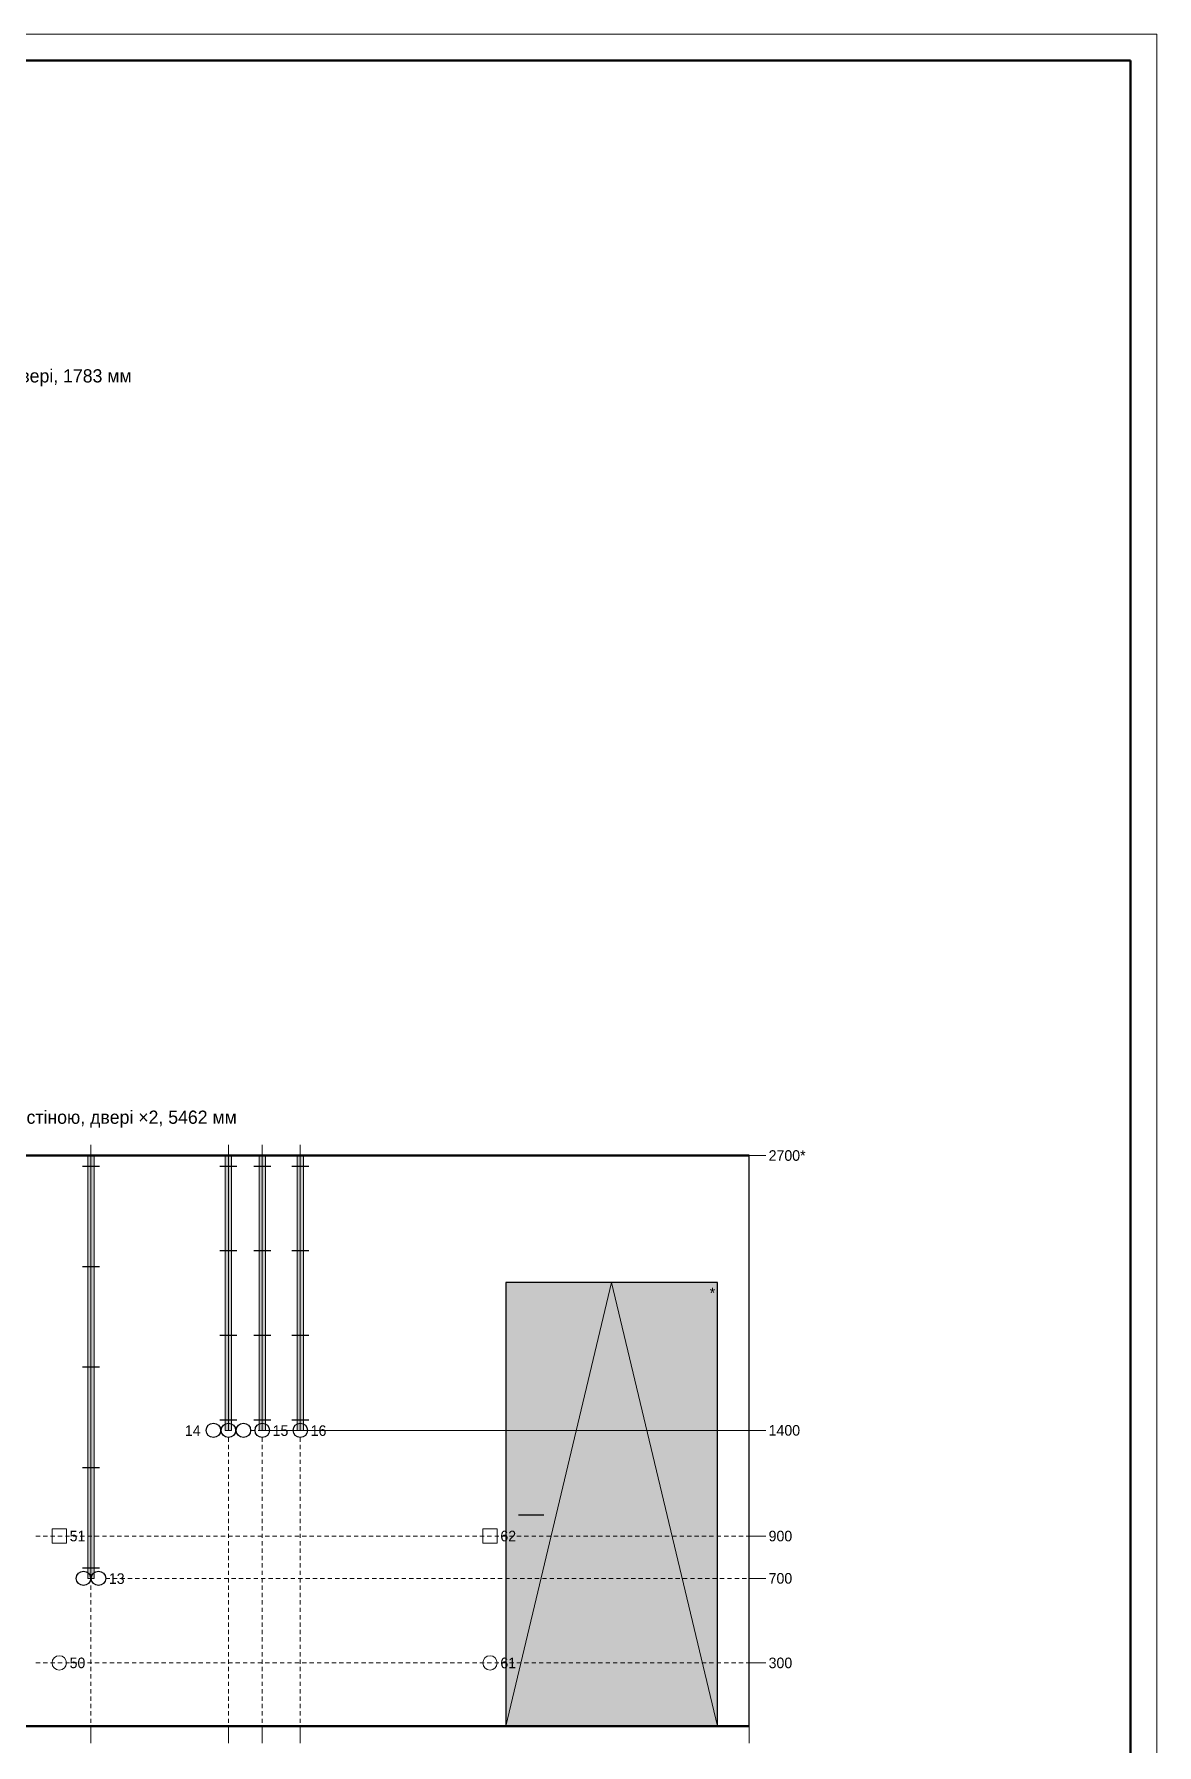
# Paper-space layout '08 Розгортки' of a CAD drawing. Header units: millimetres. Extents: x 0 to 841, y 0 to 594.
# Drawn here: x 628.7 to 841, y 270.4 to 594 of the extents above; entities that cross this region are included whole.
import ezdxf
from ezdxf.enums import TextEntityAlignment as Align

# ---------------------------------------------------------------- set-up
doc = ezdxf.new("R2010")
doc.units = ezdxf.units.MM
doc.layers.add('A-SHEET', color=7, linetype='Continuous')
doc.layers.add('E-ELEV', color=7, linetype='Continuous')
doc.styles.add('PLEX_LIGHT', font='IBMPlexSans-Light.ttf')

psp = doc.layouts.new('08 Розгортки')

# ---------------------------------------------------------------- hatches: boundary and pattern name
at = {"layer": 'E-ELEV', "true_color": 0xe4ded3}
h = psp.add_hatch(color=7, dxfattribs=at)
h.dxf.hatch_style = 1
h.paths.add_polyline_path([(638.8, 301.85), (640, 301.85), (640, 381.85), (638.8, 381.85)])
h = psp.add_hatch(color=7, dxfattribs=at)
h.dxf.hatch_style = 1
h.paths.add_polyline_path([(664.8, 329.85), (666, 329.85), (666, 381.85), (664.8, 381.85)])
at = {"layer": 'E-ELEV', "true_color": 0xcfe3f3}
h = psp.add_hatch(color=7, dxfattribs=at)
h.dxf.hatch_style = 1
h.paths.add_polyline_path([(671.2, 329.85), (672.4, 329.85), (672.4, 381.85), (671.2, 381.85)])
h = psp.add_hatch(color=7, dxfattribs=at)
h.dxf.hatch_style = 1
h.paths.add_polyline_path([(678.4, 329.85), (679.6, 329.85), (679.6, 381.85), (678.4, 381.85)])
at = {"layer": 'E-ELEV', "true_color": 0xffffff}
h = psp.add_hatch(color=7, dxfattribs=at)
h.dxf.hatch_style = 1
h.paths.add_polyline_path([(717.88, 273.85), (757.88, 273.85), (757.88, 357.85), (717.88, 357.85)])

# ---------------------------------------------------------------- linework, layer by layer
at = {"layer": 'A-SHEET', "lineweight": 18}
for p, q in [((841, 594), (0, 594)), ((841, 0), (841, 594))]:
    psp.add_line(p, q, dxfattribs=at)
at = {"layer": 'A-SHEET', "lineweight": 50}
for p, q in [((836, 589), (20, 589)), ((836, 5), (836, 589))]:
    psp.add_line(p, q, dxfattribs=at)
at = {"layer": 'E-ELEV', "lineweight": 15, "true_color": 0x4e79a7}
for p, q in [((639.4, 301.85), (639.4, 383.85)), ((665.4, 329.85), (665.4, 383.85))]:
    psp.add_line(p, q, dxfattribs=at)
at = {"layer": 'E-ELEV', "lineweight": 15, "true_color": 0x29251f}
for p, q in [((671.8, 329.85), (671.8, 383.85)), ((679, 329.85), (679, 383.85))]:
    psp.add_line(p, q, dxfattribs=at)
at = {"layer": 'E-ELEV', "lineweight": 50, "true_color": 0x29251f}
for p, q in [((545.4, 381.85), (763.88, 381.85)), ((545.4, 273.85), (763.88, 273.85))]:
    psp.add_line(p, q, dxfattribs=at)
at = {"layer": 'E-ELEV', "lineweight": 25, "true_color": 0x29251f, "transparency": 33554559}
for p, q in [((637.8, 379.85), (641, 379.85)), ((663.8, 379.85), (667, 379.85)), ((670.2, 379.85), (673.4, 379.85)), ((677.4, 379.85), (680.6, 379.85)), ((663.8, 363.85), (667, 363.85)), ((670.2, 363.85), (673.4, 363.85)), ((677.4, 363.85), (680.6, 363.85)), ((637.8, 360.85), (641, 360.85)), ((663.8, 347.85), (667, 347.85)), ((670.2, 347.85), (673.4, 347.85)), ((677.4, 347.85), (680.6, 347.85)), ((637.8, 341.85), (641, 341.85)), ((663.8, 331.85), (667, 331.85)), ((670.2, 331.85), (673.4, 331.85)), ((677.4, 331.85), (680.6, 331.85)), ((637.8, 322.85), (641, 322.85)), ((637.8, 303.85), (641, 303.85))]:
    psp.add_line(p, q, dxfattribs=at)
at = {"layer": 'E-ELEV', "lineweight": 25, "true_color": 0x29251f}
for p, q in [((763.88, 273.85), (763.88, 381.85)), ((720.28, 313.85), (725.08, 313.85))]:
    psp.add_line(p, q, dxfattribs=at)
at = {"layer": 'E-ELEV', "lineweight": 13, "true_color": 0x29251f}
for p, q in [((763.88, 381.85), (765.08, 381.85)), ((765.08, 381.85), (767.08, 381.85)), ((763.88, 329.85), (765.08, 329.85)), ((765.08, 329.85), (767.08, 329.85)), ((763.88, 309.85), (765.08, 309.85)), ((765.08, 309.85), (767.08, 309.85)), ((763.88, 301.85), (765.08, 301.85)), ((765.08, 301.85), (767.08, 301.85)), ((763.88, 285.85), (765.08, 285.85)), ((765.08, 285.85), (767.08, 285.85)), ((639.4, 273.85), (639.4, 272.65)), ((639.4, 272.65), (639.4, 270.65)), ((665.4, 273.85), (665.4, 272.65)), ((665.4, 272.65), (665.4, 270.65)), ((671.8, 273.85), (671.8, 272.65)), ((671.8, 272.65), (671.8, 270.65)), ((679, 273.85), (679, 272.65)), ((679, 272.65), (679, 270.65)), ((763.88, 273.85), (763.88, 272.65)), ((763.88, 272.65), (763.88, 270.65))]:
    psp.add_line(p, q, dxfattribs=at)
at = {"layer": 'E-ELEV', "lineweight": 13, "true_color": 0xd9d3c8}
for p in [(717.88, 273.85), (757.88, 273.85)]:
    psp.add_line(p, (737.88, 357.85), dxfattribs=at)
at = {"layer": 'E-ELEV', "lineweight": 13, "true_color": 0x9a9288}
for p, q in [((665.4, 328.49), (665.4, 327.69)), ((665.4, 327.09), (665.4, 326.29)), ((669.6, 329.85), (670.4, 329.85)), ((671, 329.85), (671.8, 329.85)), ((671.8, 328.49), (671.8, 327.69)), ((671.8, 327.09), (671.8, 326.29)), ((672.4, 329.85), (673.2, 329.85)), ((673.16, 329.85), (673.96, 329.85)), ((673.8, 329.85), (674.6, 329.85)), ((674.56, 329.85), (675.36, 329.85)), ((675.2, 329.85), (676, 329.85)), ((675.96, 329.85), (676.76, 329.85)), ((676.6, 329.85), (677.4, 329.85)), ((677.36, 329.85), (678.16, 329.85)), ((678, 329.85), (678.8, 329.85)), ((678.76, 329.85), (679.56, 329.85)), ((679, 328.49), (679, 327.69)), ((679, 327.09), (679, 326.29)), ((679.4, 329.85), (680.2, 329.85)), ((680.16, 329.85), (680.96, 329.85)), ((680.36, 329.85), (681.16, 329.85)), ((680.8, 329.85), (681.6, 329.85)), ((681.56, 329.85), (682.36, 329.85)), ((681.76, 329.85), (682.56, 329.85)), ((682.2, 329.85), (683, 329.85)), ((682.96, 329.85), (683.76, 329.85)), ((683.16, 329.85), (683.96, 329.85)), ((683.6, 329.85), (684.4, 329.85)), ((684.36, 329.85), (685.16, 329.85)), ((684.56, 329.85), (685.36, 329.85)), ((685, 329.85), (685.8, 329.85)), ((685.76, 329.85), (686.56, 329.85)), ((685.96, 329.85), (686.76, 329.85)), ((686.4, 329.85), (687.2, 329.85)), ((687.16, 329.85), (687.96, 329.85)), ((687.36, 329.85), (688.16, 329.85)), ((687.8, 329.85), (688.6, 329.85)), ((688.56, 329.85), (689.36, 329.85)), ((688.76, 329.85), (689.56, 329.85)), ((689.2, 329.85), (690, 329.85)), ((689.96, 329.85), (690.76, 329.85)), ((690.16, 329.85), (690.96, 329.85)), ((690.6, 329.85), (691.4, 329.85)), ((691.36, 329.85), (692.16, 329.85)), ((691.56, 329.85), (692.36, 329.85)), ((692, 329.85), (692.8, 329.85)), ((692.76, 329.85), (693.56, 329.85)), ((692.96, 329.85), (693.76, 329.85)), ((693.4, 329.85), (694.2, 329.85)), ((694.16, 329.85), (694.96, 329.85)), ((694.36, 329.85), (695.16, 329.85)), ((694.8, 329.85), (695.6, 329.85)), ((695.56, 329.85), (696.36, 329.85)), ((695.76, 329.85), (696.56, 329.85)), ((696.2, 329.85), (697, 329.85)), ((696.96, 329.85), (697.76, 329.85)), ((697.16, 329.85), (697.96, 329.85)), ((697.6, 329.85), (698.4, 329.85)), ((698.36, 329.85), (699.16, 329.85)), ((698.56, 329.85), (699.36, 329.85)), ((699, 329.85), (699.8, 329.85)), ((699.76, 329.85), (700.56, 329.85)), ((699.96, 329.85), (700.76, 329.85)), ((700.4, 329.85), (701.2, 329.85)), ((701.16, 329.85), (701.96, 329.85)), ((701.36, 329.85), (702.16, 329.85)), ((701.8, 329.85), (702.6, 329.85)), ((702.56, 329.85), (703.36, 329.85)), ((702.76, 329.85), (703.56, 329.85)), ((703.2, 329.85), (704, 329.85)), ((703.96, 329.85), (704.76, 329.85)), ((704.16, 329.85), (704.96, 329.85)), ((704.6, 329.85), (705.4, 329.85)), ((705.36, 329.85), (706.16, 329.85)), ((705.56, 329.85), (706.36, 329.85)), ((706, 329.85), (706.8, 329.85)), ((706.76, 329.85), (707.56, 329.85)), ((706.96, 329.85), (707.76, 329.85)), ((707.4, 329.85), (708.2, 329.85)), ((708.16, 329.85), (708.96, 329.85)), ((708.36, 329.85), (709.16, 329.85)), ((708.8, 329.85), (709.6, 329.85)), ((709.56, 329.85), (710.36, 329.85)), ((709.76, 329.85), (710.56, 329.85)), ((710.2, 329.85), (711, 329.85)), ((710.96, 329.85), (711.76, 329.85)), ((711.16, 329.85), (711.96, 329.85)), ((711.6, 329.85), (712.4, 329.85)), ((712.36, 329.85), (713.16, 329.85)), ((712.56, 329.85), (713.36, 329.85)), ((713, 329.85), (713.8, 329.85)), ((713.76, 329.85), (714.56, 329.85)), ((713.96, 329.85), (714.76, 329.85)), ((714.4, 329.85), (715.2, 329.85)), ((715.16, 329.85), (715.96, 329.85)), ((715.36, 329.85), (716.16, 329.85)), ((715.8, 329.85), (716.6, 329.85)), ((716.56, 329.85), (717.36, 329.85)), ((716.76, 329.85), (717.56, 329.85)), ((717.2, 329.85), (718, 329.85)), ((717.96, 329.85), (718.76, 329.85)), ((718.16, 329.85), (718.96, 329.85)), ((718.6, 329.85), (719.4, 329.85)), ((719.36, 329.85), (720.16, 329.85)), ((719.56, 329.85), (720.36, 329.85)), ((720, 329.85), (720.8, 329.85)), ((720.76, 329.85), (721.56, 329.85)), ((720.96, 329.85), (721.76, 329.85)), ((721.4, 329.85), (722.2, 329.85)), ((722.16, 329.85), (722.96, 329.85)), ((722.36, 329.85), (723.16, 329.85)), ((722.8, 329.85), (723.6, 329.85)), ((723.56, 329.85), (724.36, 329.85)), ((723.76, 329.85), (724.56, 329.85)), ((724.2, 329.85), (725, 329.85)), ((724.96, 329.85), (725.76, 329.85)), ((725.16, 329.85), (725.96, 329.85)), ((725.6, 329.85), (726.4, 329.85)), ((726.36, 329.85), (727.16, 329.85)), ((726.56, 329.85), (727.36, 329.85)), ((727, 329.85), (727.8, 329.85)), ((727.76, 329.85), (728.56, 329.85)), ((727.96, 329.85), (728.76, 329.85)), ((728.4, 329.85), (729.2, 329.85)), ((729.16, 329.85), (729.96, 329.85)), ((729.36, 329.85), (730.16, 329.85)), ((729.8, 329.85), (730.6, 329.85)), ((730.56, 329.85), (731.36, 329.85)), ((730.76, 329.85), (731.56, 329.85)), ((731.2, 329.85), (732, 329.85)), ((731.96, 329.85), (732.76, 329.85)), ((732.16, 329.85), (732.96, 329.85)), ((732.6, 329.85), (733.4, 329.85)), ((733.36, 329.85), (734.16, 329.85)), ((733.56, 329.85), (734.36, 329.85)), ((734, 329.85), (734.8, 329.85)), ((734.76, 329.85), (735.56, 329.85)), ((734.96, 329.85), (735.76, 329.85)), ((735.4, 329.85), (736.2, 329.85)), ((736.16, 329.85), (736.96, 329.85)), ((736.36, 329.85), (737.16, 329.85)), ((736.8, 329.85), (737.6, 329.85)), ((737.56, 329.85), (738.36, 329.85)), ((737.76, 329.85), (738.56, 329.85)), ((738.2, 329.85), (739, 329.85)), ((738.96, 329.85), (739.76, 329.85)), ((739.16, 329.85), (739.96, 329.85)), ((739.6, 329.85), (740.4, 329.85)), ((740.36, 329.85), (741.16, 329.85)), ((740.56, 329.85), (741.36, 329.85)), ((741, 329.85), (741.8, 329.85)), ((741.76, 329.85), (742.56, 329.85)), ((741.96, 329.85), (742.76, 329.85)), ((742.4, 329.85), (743.2, 329.85)), ((743.16, 329.85), (743.96, 329.85)), ((743.36, 329.85), (744.16, 329.85)), ((743.8, 329.85), (744.6, 329.85)), ((744.56, 329.85), (745.36, 329.85)), ((744.76, 329.85), (745.56, 329.85)), ((745.2, 329.85), (746, 329.85)), ((745.96, 329.85), (746.76, 329.85)), ((746.16, 329.85), (746.96, 329.85)), ((746.6, 329.85), (747.4, 329.85)), ((747.36, 329.85), (748.16, 329.85)), ((747.56, 329.85), (748.36, 329.85)), ((748, 329.85), (748.8, 329.85)), ((748.76, 329.85), (749.56, 329.85)), ((748.96, 329.85), (749.76, 329.85)), ((749.4, 329.85), (750.2, 329.85)), ((750.16, 329.85), (750.96, 329.85)), ((750.36, 329.85), (751.16, 329.85)), ((750.8, 329.85), (751.6, 329.85)), ((751.56, 329.85), (752.36, 329.85)), ((751.76, 329.85), (752.56, 329.85)), ((752.2, 329.85), (753, 329.85)), ((752.96, 329.85), (753.76, 329.85)), ((753.16, 329.85), (753.96, 329.85)), ((753.6, 329.85), (754.4, 329.85)), ((754.36, 329.85), (755.16, 329.85)), ((754.56, 329.85), (755.36, 329.85)), ((755, 329.85), (755.8, 329.85)), ((755.76, 329.85), (756.56, 329.85)), ((755.96, 329.85), (756.76, 329.85)), ((756.4, 329.85), (757.2, 329.85)), ((757.16, 329.85), (757.96, 329.85)), ((757.36, 329.85), (758.16, 329.85)), ((757.8, 329.85), (758.6, 329.85)), ((758.56, 329.85), (759.36, 329.85)), ((758.76, 329.85), (759.56, 329.85)), ((759.2, 329.85), (760, 329.85)), ((759.96, 329.85), (760.76, 329.85)), ((760.16, 329.85), (760.96, 329.85)), ((760.6, 329.85), (761.4, 329.85)), ((761.36, 329.85), (762.16, 329.85)), ((761.56, 329.85), (762.36, 329.85)), ((762, 329.85), (762.8, 329.85)), ((762.76, 329.85), (763.56, 329.85)), ((762.96, 329.85), (763.76, 329.85)), ((763.4, 329.85), (763.88, 329.85)), ((665.4, 325.69), (665.4, 324.89)), ((665.4, 324.29), (665.4, 323.49)), ((671.8, 325.69), (671.8, 324.89)), ((671.8, 324.29), (671.8, 323.49)), ((679, 325.69), (679, 324.89)), ((679, 324.29), (679, 323.49)), ((665.4, 322.89), (665.4, 322.09)), ((665.4, 321.49), (665.4, 320.69)), ((671.8, 322.89), (671.8, 322.09)), ((671.8, 321.49), (671.8, 320.69)), ((679, 322.89), (679, 322.09)), ((679, 321.49), (679, 320.69)), ((665.4, 320.09), (665.4, 319.29)), ((665.4, 318.69), (665.4, 317.89)), ((665.4, 317.29), (665.4, 316.49)), ((671.8, 320.09), (671.8, 319.29)), ((671.8, 318.69), (671.8, 317.89)), ((671.8, 317.29), (671.8, 316.49)), ((679, 320.09), (679, 319.29)), ((679, 318.69), (679, 317.89)), ((679, 317.29), (679, 316.49)), ((665.4, 315.89), (665.4, 315.09)), ((665.4, 314.49), (665.4, 313.69)), ((671.8, 315.89), (671.8, 315.09)), ((671.8, 314.49), (671.8, 313.69)), ((679, 315.89), (679, 315.09)), ((679, 314.49), (679, 313.69)), ((665.4, 313.09), (665.4, 312.29)), ((665.4, 311.69), (665.4, 310.89)), ((671.8, 313.09), (671.8, 312.29)), ((671.8, 311.69), (671.8, 310.89)), ((679, 313.09), (679, 312.29)), ((679, 311.69), (679, 310.89)), ((628.96, 309.85), (629.76, 309.85)), ((630.36, 309.85), (631.16, 309.85)), ((631.76, 309.85), (632.56, 309.85)), ((633.16, 309.85), (633.96, 309.85)), ((634.56, 309.85), (635.36, 309.85)), ((635.96, 309.85), (636.76, 309.85)), ((637.36, 309.85), (638.16, 309.85)), ((638.76, 309.85), (639.56, 309.85)), ((640.16, 309.85), (640.96, 309.85)), ((641.56, 309.85), (642.36, 309.85)), ((642.96, 309.85), (643.76, 309.85)), ((644.36, 309.85), (645.16, 309.85)), ((645.76, 309.85), (646.56, 309.85)), ((647.16, 309.85), (647.96, 309.85)), ((648.56, 309.85), (649.36, 309.85)), ((649.96, 309.85), (650.76, 309.85)), ((651.36, 309.85), (652.16, 309.85)), ((652.76, 309.85), (653.56, 309.85)), ((654.16, 309.85), (654.96, 309.85)), ((655.56, 309.85), (656.36, 309.85)), ((656.96, 309.85), (657.76, 309.85)), ((658.36, 309.85), (659.16, 309.85)), ((659.76, 309.85), (660.56, 309.85)), ((661.16, 309.85), (661.96, 309.85)), ((662.56, 309.85), (663.36, 309.85)), ((663.96, 309.85), (664.76, 309.85)), ((665.36, 309.85), (666.16, 309.85)), ((665.4, 310.29), (665.4, 309.49)), ((665.4, 308.89), (665.4, 308.09)), ((665.4, 307.49), (665.4, 306.69)), ((666.76, 309.85), (667.56, 309.85)), ((668.16, 309.85), (668.96, 309.85)), ((669.56, 309.85), (670.36, 309.85)), ((670.96, 309.85), (671.76, 309.85)), ((671.8, 310.29), (671.8, 309.49)), ((671.8, 308.89), (671.8, 308.09)), ((671.8, 307.49), (671.8, 306.69)), ((672.36, 309.85), (673.16, 309.85)), ((673.76, 309.85), (674.56, 309.85)), ((675.16, 309.85), (675.96, 309.85)), ((676.56, 309.85), (677.36, 309.85)), ((677.96, 309.85), (678.76, 309.85)), ((679, 310.29), (679, 309.49)), ((679, 308.89), (679, 308.09)), ((679, 307.49), (679, 306.69)), ((679.36, 309.85), (680.16, 309.85)), ((680.76, 309.85), (681.56, 309.85)), ((682.16, 309.85), (682.96, 309.85)), ((683.56, 309.85), (684.36, 309.85)), ((684.96, 309.85), (685.76, 309.85)), ((686.36, 309.85), (687.16, 309.85)), ((687.76, 309.85), (688.56, 309.85)), ((689.16, 309.85), (689.96, 309.85)), ((690.56, 309.85), (691.36, 309.85)), ((691.96, 309.85), (692.76, 309.85)), ((693.36, 309.85), (694.16, 309.85)), ((694.76, 309.85), (695.56, 309.85)), ((696.16, 309.85), (696.96, 309.85)), ((697.56, 309.85), (698.36, 309.85)), ((698.96, 309.85), (699.76, 309.85)), ((700.36, 309.85), (701.16, 309.85)), ((701.76, 309.85), (702.56, 309.85)), ((703.16, 309.85), (703.96, 309.85)), ((704.56, 309.85), (705.36, 309.85)), ((705.96, 309.85), (706.76, 309.85)), ((707.36, 309.85), (708.16, 309.85)), ((708.76, 309.85), (709.56, 309.85)), ((710.16, 309.85), (710.96, 309.85)), ((711.56, 309.85), (712.36, 309.85)), ((712.96, 309.85), (713.76, 309.85)), ((714.36, 309.85), (715.16, 309.85)), ((715.76, 309.85), (716.56, 309.85)), ((717.16, 309.85), (717.96, 309.85)), ((718.56, 309.85), (719.36, 309.85)), ((719.96, 309.85), (720.76, 309.85)), ((721.36, 309.85), (722.16, 309.85)), ((722.76, 309.85), (723.56, 309.85)), ((724.16, 309.85), (724.96, 309.85)), ((725.56, 309.85), (726.36, 309.85)), ((726.96, 309.85), (727.76, 309.85)), ((728.36, 309.85), (729.16, 309.85)), ((729.76, 309.85), (730.56, 309.85)), ((731.16, 309.85), (731.96, 309.85)), ((732.56, 309.85), (733.36, 309.85)), ((733.96, 309.85), (734.76, 309.85)), ((735.36, 309.85), (736.16, 309.85)), ((736.76, 309.85), (737.56, 309.85)), ((738.16, 309.85), (738.96, 309.85)), ((739.56, 309.85), (740.36, 309.85)), ((740.96, 309.85), (741.76, 309.85)), ((742.36, 309.85), (743.16, 309.85)), ((743.76, 309.85), (744.56, 309.85)), ((745.16, 309.85), (745.96, 309.85)), ((746.56, 309.85), (747.36, 309.85)), ((747.96, 309.85), (748.76, 309.85)), ((749.36, 309.85), (750.16, 309.85)), ((750.76, 309.85), (751.56, 309.85)), ((752.16, 309.85), (752.96, 309.85)), ((753.56, 309.85), (754.36, 309.85)), ((754.96, 309.85), (755.76, 309.85)), ((756.36, 309.85), (757.16, 309.85)), ((757.76, 309.85), (758.56, 309.85)), ((759.16, 309.85), (759.96, 309.85)), ((760.56, 309.85), (761.36, 309.85)), ((761.96, 309.85), (762.76, 309.85)), ((763.36, 309.85), (763.88, 309.85)), ((665.4, 306.09), (665.4, 305.29)), ((665.4, 304.69), (665.4, 303.89)), ((671.8, 306.09), (671.8, 305.29)), ((671.8, 304.69), (671.8, 303.89)), ((679, 306.09), (679, 305.29)), ((679, 304.69), (679, 303.89)), ((642.18, 301.85), (642.98, 301.85)), ((643.58, 301.85), (644.38, 301.85)), ((644.98, 301.85), (645.78, 301.85)), ((646.38, 301.85), (647.18, 301.85)), ((647.78, 301.85), (648.58, 301.85)), ((649.18, 301.85), (649.98, 301.85)), ((650.58, 301.85), (651.38, 301.85)), ((651.98, 301.85), (652.78, 301.85)), ((653.38, 301.85), (654.18, 301.85)), ((654.78, 301.85), (655.58, 301.85)), ((656.18, 301.85), (656.98, 301.85)), ((657.58, 301.85), (658.38, 301.85)), ((658.98, 301.85), (659.78, 301.85)), ((660.38, 301.85), (661.18, 301.85)), ((661.78, 301.85), (662.58, 301.85)), ((663.18, 301.85), (663.98, 301.85)), ((664.58, 301.85), (665.38, 301.85)), ((665.4, 303.29), (665.4, 302.49)), ((665.4, 301.89), (665.4, 301.09)), ((665.98, 301.85), (666.78, 301.85)), ((667.38, 301.85), (668.18, 301.85)), ((668.78, 301.85), (669.58, 301.85)), ((670.18, 301.85), (670.98, 301.85)), ((671.58, 301.85), (672.38, 301.85)), ((671.8, 303.29), (671.8, 302.49)), ((671.8, 301.89), (671.8, 301.09)), ((672.98, 301.85), (673.78, 301.85)), ((674.38, 301.85), (675.18, 301.85)), ((675.78, 301.85), (676.58, 301.85)), ((677.18, 301.85), (677.98, 301.85)), ((678.58, 301.85), (679.38, 301.85)), ((679, 303.29), (679, 302.49)), ((679, 301.89), (679, 301.09)), ((679.98, 301.85), (680.78, 301.85)), ((681.38, 301.85), (682.18, 301.85)), ((682.78, 301.85), (683.58, 301.85)), ((684.18, 301.85), (684.98, 301.85)), ((685.58, 301.85), (686.38, 301.85)), ((686.98, 301.85), (687.78, 301.85)), ((688.38, 301.85), (689.18, 301.85)), ((689.78, 301.85), (690.58, 301.85)), ((691.18, 301.85), (691.98, 301.85)), ((692.58, 301.85), (693.38, 301.85)), ((693.98, 301.85), (694.78, 301.85)), ((695.38, 301.85), (696.18, 301.85)), ((696.78, 301.85), (697.58, 301.85)), ((698.18, 301.85), (698.98, 301.85)), ((699.58, 301.85), (700.38, 301.85)), ((700.98, 301.85), (701.78, 301.85)), ((702.38, 301.85), (703.18, 301.85)), ((703.78, 301.85), (704.58, 301.85)), ((705.18, 301.85), (705.98, 301.85)), ((706.58, 301.85), (707.38, 301.85)), ((707.98, 301.85), (708.78, 301.85)), ((709.38, 301.85), (710.18, 301.85)), ((710.78, 301.85), (711.58, 301.85)), ((712.18, 301.85), (712.98, 301.85)), ((713.58, 301.85), (714.38, 301.85)), ((714.98, 301.85), (715.78, 301.85)), ((716.38, 301.85), (717.18, 301.85)), ((717.78, 301.85), (718.58, 301.85)), ((719.18, 301.85), (719.98, 301.85)), ((720.58, 301.85), (721.38, 301.85)), ((721.98, 301.85), (722.78, 301.85)), ((723.38, 301.85), (724.18, 301.85)), ((724.78, 301.85), (725.58, 301.85)), ((726.18, 301.85), (726.98, 301.85)), ((727.58, 301.85), (728.38, 301.85)), ((728.98, 301.85), (729.78, 301.85)), ((730.38, 301.85), (731.18, 301.85)), ((731.78, 301.85), (732.58, 301.85)), ((733.18, 301.85), (733.98, 301.85)), ((734.58, 301.85), (735.38, 301.85)), ((735.98, 301.85), (736.78, 301.85)), ((737.38, 301.85), (738.18, 301.85)), ((738.78, 301.85), (739.58, 301.85)), ((740.18, 301.85), (740.98, 301.85)), ((741.58, 301.85), (742.38, 301.85)), ((742.98, 301.85), (743.78, 301.85)), ((744.38, 301.85), (745.18, 301.85)), ((745.78, 301.85), (746.58, 301.85)), ((747.18, 301.85), (747.98, 301.85)), ((748.58, 301.85), (749.38, 301.85)), ((749.98, 301.85), (750.78, 301.85)), ((751.38, 301.85), (752.18, 301.85)), ((752.78, 301.85), (753.58, 301.85)), ((754.18, 301.85), (754.98, 301.85)), ((755.58, 301.85), (756.38, 301.85)), ((756.98, 301.85), (757.78, 301.85)), ((758.38, 301.85), (759.18, 301.85)), ((759.78, 301.85), (760.58, 301.85)), ((761.18, 301.85), (761.98, 301.85)), ((762.58, 301.85), (763.38, 301.85)), ((639.4, 300.49), (639.4, 299.69)), ((639.4, 299.09), (639.4, 298.29)), ((665.4, 300.49), (665.4, 299.69)), ((665.4, 299.09), (665.4, 298.29)), ((671.8, 300.49), (671.8, 299.69)), ((671.8, 299.09), (671.8, 298.29)), ((679, 300.49), (679, 299.69)), ((679, 299.09), (679, 298.29)), ((639.4, 297.69), (639.4, 296.89)), ((639.4, 296.29), (639.4, 295.49)), ((639.4, 294.89), (639.4, 294.09)), ((665.4, 297.69), (665.4, 296.89)), ((665.4, 296.29), (665.4, 295.49)), ((665.4, 294.89), (665.4, 294.09)), ((671.8, 297.69), (671.8, 296.89)), ((671.8, 296.29), (671.8, 295.49)), ((671.8, 294.89), (671.8, 294.09)), ((679, 297.69), (679, 296.89)), ((679, 296.29), (679, 295.49)), ((679, 294.89), (679, 294.09)), ((639.4, 293.49), (639.4, 292.69)), ((639.4, 292.09), (639.4, 291.29)), ((665.4, 293.49), (665.4, 292.69)), ((665.4, 292.09), (665.4, 291.29)), ((671.8, 293.49), (671.8, 292.69)), ((671.8, 292.09), (671.8, 291.29)), ((679, 293.49), (679, 292.69)), ((679, 292.09), (679, 291.29)), ((639.4, 290.69), (639.4, 289.89)), ((639.4, 289.29), (639.4, 288.49)), ((665.4, 290.69), (665.4, 289.89)), ((665.4, 289.29), (665.4, 288.49)), ((671.8, 290.69), (671.8, 289.89)), ((671.8, 289.29), (671.8, 288.49)), ((679, 290.69), (679, 289.89)), ((679, 289.29), (679, 288.49)), ((628.96, 285.85), (629.76, 285.85)), ((630.36, 285.85), (631.16, 285.85)), ((631.76, 285.85), (632.56, 285.85)), ((633.16, 285.85), (633.96, 285.85)), ((634.56, 285.85), (635.36, 285.85)), ((635.96, 285.85), (636.76, 285.85)), ((637.36, 285.85), (638.16, 285.85)), ((638.76, 285.85), (639.56, 285.85)), ((639.4, 287.89), (639.4, 287.09)), ((639.4, 286.49), (639.4, 285.69)), ((639.4, 285.09), (639.4, 284.29)), ((640.16, 285.85), (640.96, 285.85)), ((641.56, 285.85), (642.36, 285.85)), ((642.96, 285.85), (643.76, 285.85)), ((644.36, 285.85), (645.16, 285.85)), ((645.76, 285.85), (646.56, 285.85)), ((647.16, 285.85), (647.96, 285.85)), ((648.56, 285.85), (649.36, 285.85)), ((649.96, 285.85), (650.76, 285.85)), ((651.36, 285.85), (652.16, 285.85)), ((652.76, 285.85), (653.56, 285.85)), ((654.16, 285.85), (654.96, 285.85)), ((655.56, 285.85), (656.36, 285.85)), ((656.96, 285.85), (657.76, 285.85)), ((658.36, 285.85), (659.16, 285.85)), ((659.76, 285.85), (660.56, 285.85)), ((661.16, 285.85), (661.96, 285.85)), ((662.56, 285.85), (663.36, 285.85)), ((663.96, 285.85), (664.76, 285.85)), ((665.36, 285.85), (666.16, 285.85)), ((665.4, 287.89), (665.4, 287.09)), ((665.4, 286.49), (665.4, 285.69)), ((665.4, 285.09), (665.4, 284.29)), ((666.76, 285.85), (667.56, 285.85)), ((668.16, 285.85), (668.96, 285.85)), ((669.56, 285.85), (670.36, 285.85)), ((670.96, 285.85), (671.76, 285.85)), ((671.8, 287.89), (671.8, 287.09)), ((671.8, 286.49), (671.8, 285.69)), ((671.8, 285.09), (671.8, 284.29)), ((672.36, 285.85), (673.16, 285.85)), ((673.76, 285.85), (674.56, 285.85)), ((675.16, 285.85), (675.96, 285.85)), ((676.56, 285.85), (677.36, 285.85)), ((677.96, 285.85), (678.76, 285.85)), ((679, 287.89), (679, 287.09)), ((679, 286.49), (679, 285.69)), ((679, 285.09), (679, 284.29)), ((679.36, 285.85), (680.16, 285.85)), ((680.76, 285.85), (681.56, 285.85)), ((682.16, 285.85), (682.96, 285.85)), ((683.56, 285.85), (684.36, 285.85)), ((684.96, 285.85), (685.76, 285.85)), ((686.36, 285.85), (687.16, 285.85)), ((687.76, 285.85), (688.56, 285.85)), ((689.16, 285.85), (689.96, 285.85)), ((690.56, 285.85), (691.36, 285.85)), ((691.96, 285.85), (692.76, 285.85)), ((693.36, 285.85), (694.16, 285.85)), ((694.76, 285.85), (695.56, 285.85)), ((696.16, 285.85), (696.96, 285.85)), ((697.56, 285.85), (698.36, 285.85)), ((698.96, 285.85), (699.76, 285.85)), ((700.36, 285.85), (701.16, 285.85)), ((701.76, 285.85), (702.56, 285.85)), ((703.16, 285.85), (703.96, 285.85)), ((704.56, 285.85), (705.36, 285.85)), ((705.96, 285.85), (706.76, 285.85)), ((707.36, 285.85), (708.16, 285.85)), ((708.76, 285.85), (709.56, 285.85)), ((710.16, 285.85), (710.96, 285.85)), ((711.56, 285.85), (712.36, 285.85)), ((712.96, 285.85), (713.76, 285.85)), ((714.36, 285.85), (715.16, 285.85)), ((715.76, 285.85), (716.56, 285.85)), ((717.16, 285.85), (717.96, 285.85)), ((718.56, 285.85), (719.36, 285.85)), ((719.96, 285.85), (720.76, 285.85)), ((721.36, 285.85), (722.16, 285.85)), ((722.76, 285.85), (723.56, 285.85)), ((724.16, 285.85), (724.96, 285.85)), ((725.56, 285.85), (726.36, 285.85)), ((726.96, 285.85), (727.76, 285.85)), ((728.36, 285.85), (729.16, 285.85)), ((729.76, 285.85), (730.56, 285.85)), ((731.16, 285.85), (731.96, 285.85)), ((732.56, 285.85), (733.36, 285.85)), ((733.96, 285.85), (734.76, 285.85)), ((735.36, 285.85), (736.16, 285.85)), ((736.76, 285.85), (737.56, 285.85)), ((738.16, 285.85), (738.96, 285.85)), ((739.56, 285.85), (740.36, 285.85)), ((740.96, 285.85), (741.76, 285.85)), ((742.36, 285.85), (743.16, 285.85)), ((743.76, 285.85), (744.56, 285.85)), ((745.16, 285.85), (745.96, 285.85)), ((746.56, 285.85), (747.36, 285.85)), ((747.96, 285.85), (748.76, 285.85)), ((749.36, 285.85), (750.16, 285.85)), ((750.76, 285.85), (751.56, 285.85)), ((752.16, 285.85), (752.96, 285.85)), ((753.56, 285.85), (754.36, 285.85)), ((754.96, 285.85), (755.76, 285.85)), ((756.36, 285.85), (757.16, 285.85)), ((757.76, 285.85), (758.56, 285.85)), ((759.16, 285.85), (759.96, 285.85)), ((760.56, 285.85), (761.36, 285.85)), ((761.96, 285.85), (762.76, 285.85)), ((763.36, 285.85), (763.88, 285.85)), ((639.4, 283.69), (639.4, 282.89)), ((639.4, 282.29), (639.4, 281.49)), ((665.4, 283.69), (665.4, 282.89)), ((665.4, 282.29), (665.4, 281.49)), ((671.8, 283.69), (671.8, 282.89)), ((671.8, 282.29), (671.8, 281.49)), ((679, 283.69), (679, 282.89)), ((679, 282.29), (679, 281.49)), ((639.4, 280.89), (639.4, 280.09)), ((639.4, 279.49), (639.4, 278.69)), ((665.4, 280.89), (665.4, 280.09)), ((665.4, 279.49), (665.4, 278.69)), ((671.8, 280.89), (671.8, 280.09)), ((671.8, 279.49), (671.8, 278.69)), ((679, 280.89), (679, 280.09)), ((679, 279.49), (679, 278.69)), ((639.4, 278.09), (639.4, 277.29)), ((639.4, 276.69), (639.4, 275.89)), ((639.4, 275.29), (639.4, 274.49)), ((665.4, 278.09), (665.4, 277.29)), ((665.4, 276.69), (665.4, 275.89)), ((665.4, 275.29), (665.4, 274.49)), ((671.8, 278.09), (671.8, 277.29)), ((671.8, 276.69), (671.8, 275.89)), ((671.8, 275.29), (671.8, 274.49)), ((679, 278.09), (679, 277.29)), ((679, 276.69), (679, 275.89)), ((679, 275.29), (679, 274.49)), ((639.4, 273.89), (639.4, 273.85)), ((665.4, 273.89), (665.4, 273.85)), ((671.8, 273.89), (671.8, 273.85)), ((679, 273.89), (679, 273.85))]:
    psp.add_line(p, q, dxfattribs=at)
for points in [[(638.8, 301.85), (640, 301.85), (640, 381.85), (638.8, 381.85)], [(664.8, 329.85), (666, 329.85), (666, 381.85), (664.8, 381.85)], [(671.2, 329.85), (672.4, 329.85), (672.4, 381.85), (671.2, 381.85)], [(678.4, 329.85), (679.6, 329.85), (679.6, 381.85), (678.4, 381.85)]]:
    psp.add_lwpolyline(points, close=True, dxfattribs=at)
at = {"layer": 'E-ELEV', "lineweight": 25, "true_color": 0x9a9288}
psp.add_lwpolyline([(717.88, 273.85), (757.88, 273.85), (757.88, 357.85), (717.88, 357.85)], close=True, dxfattribs=at)
at = {"layer": 'E-ELEV', "lineweight": 13, "true_color": 0xb0a99d}
for points in [[(632.04, 308.49), (634.76, 308.49), (634.76, 311.21), (632.04, 311.21)], [(713.52, 308.49), (716.24, 308.49), (716.24, 311.21), (713.52, 311.21)]]:
    psp.add_lwpolyline(points, close=True, dxfattribs=at)
at = {"layer": 'E-ELEV', "lineweight": 25, "true_color": 0x29251f}
for centre in [(662.56, 329.85), (665.4, 329.85), (668.24, 329.85), (637.98, 301.85), (640.82, 301.85)]:
    psp.add_circle(centre, 1.36, dxfattribs=at)
at = {"layer": 'E-ELEV', "lineweight": 25, "true_color": 0x1f6fb2}
for centre in [(671.8, 329.85), (679, 329.85)]:
    psp.add_circle(centre, 1.36, dxfattribs=at)
at = {"layer": 'E-ELEV', "lineweight": 13, "true_color": 0xb0a99d}
for centre in [(633.4, 285.85), (714.88, 285.85)]:
    psp.add_circle(centre, 1.36, dxfattribs=at)

# ---------------------------------------------------------------- texts
at = {"layer": 'E-ELEV', "true_color": 0x29251f, "style": 'PLEX_LIGHT'}
for s, height, p in [('Зал-вітальня + коридор — 1.F · Комора за стіною, двері, 1783 мм', 2.5, (545.4, 529.36)), ('Зал-вітальня + коридор — 1.H · Спальня, Балкон за стіною, двері ×2, 5462 мм', 2.5, (545.4, 389.1)), ('2700*', 2, (767.58, 381.85)), ('14', 2, (657.16, 329.8)), ('15', 2, (673.76, 329.8)), ('16', 2, (680.96, 329.8)), ('1400', 2, (767.58, 329.85)), ('900', 2, (767.58, 309.85)), ('13', 2, (642.78, 301.8)), ('700', 2, (767.58, 301.85)), ('300', 2, (767.58, 285.85))]:
    psp.add_text(s, height=height, dxfattribs=at).set_placement(p, align=Align.MIDDLE_LEFT)
psp.add_text('*', height=2, dxfattribs=at).set_placement((757.48, 355.85), align=Align.MIDDLE_RIGHT)
at = {"layer": 'E-ELEV', "true_color": 0xb0a99d, "style": 'PLEX_LIGHT'}
for s, p in [('51', (635.36, 309.85)), ('62', (716.84, 309.85)), ('50', (635.36, 285.85)), ('61', (716.84, 285.85))]:
    psp.add_text(s, height=2, dxfattribs=at).set_placement(p, align=Align.MIDDLE_LEFT)

doc.saveas('drawing.dxf')
